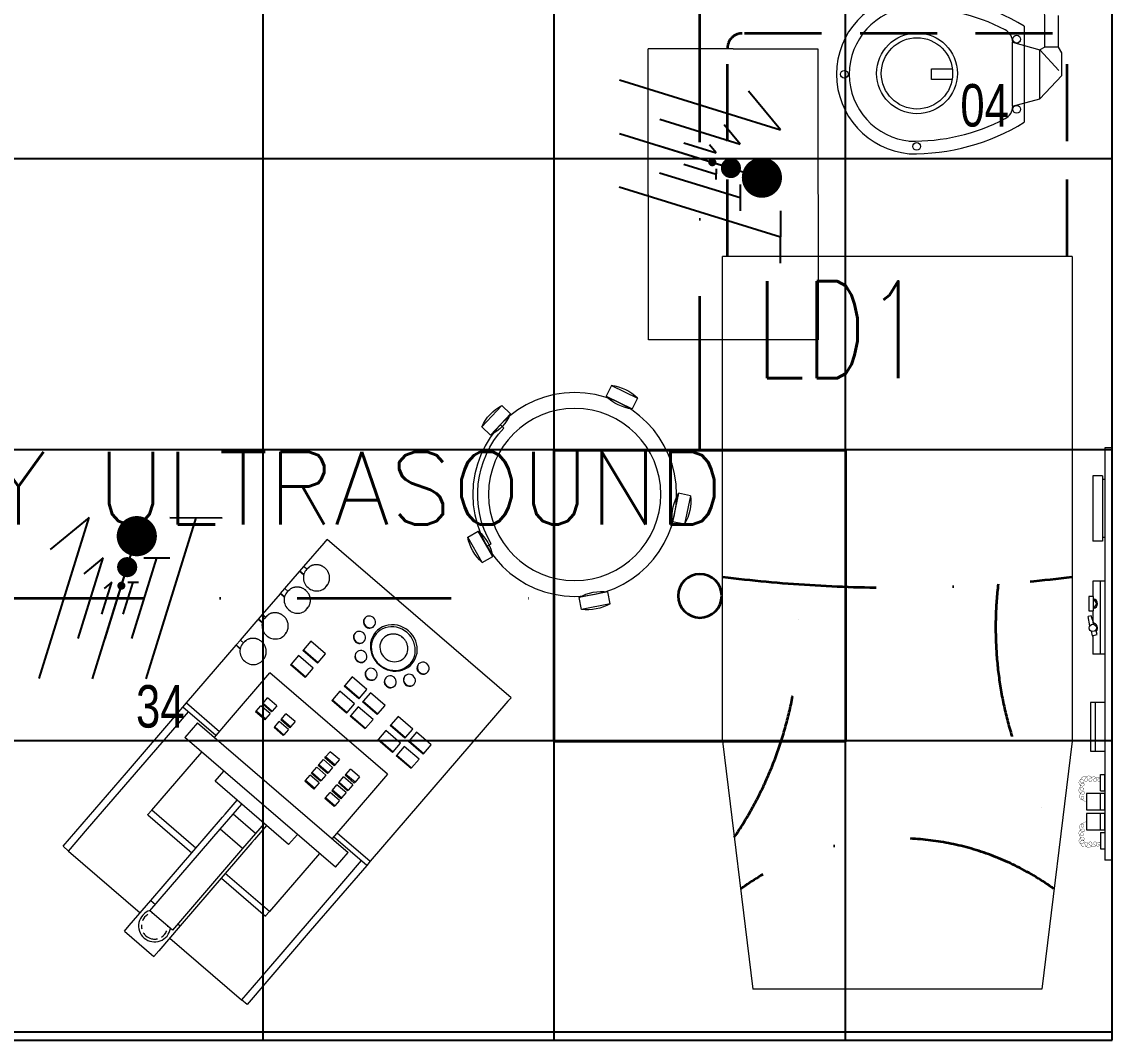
# Model space of a CAD drawing. Header units: inches. Extents: x -12418 to 183584, y -29325 to 19878.
# Drawn here: x 33703 to 35950, y -10217 to -8118 of the extents above; entities that cross this region are included whole.
import ezdxf
from ezdxf.enums import TextEntityAlignment as Align

# ---------------------------------------------------------------- set-up
doc = ezdxf.new("R2010")
doc.units = ezdxf.units.IN
doc.header["$LTSCALE"] = 25
doc.header["$MEASUREMENT"] = 0
doc.linetypes.add('00-Ground Floor$0$HIDDEN', pattern=[9.525, 6.35, -3.175])
doc.linetypes.add('DASHDOT', pattern=[25.4, 12.7, -6.35, 0, -6.35])
doc.layers.get('0').update_dxf_attribs({"color": 8})
for name, color, linetype, lineweight in [('00-Ground Floor$0$72_EGR_BASE_TEXT', 252, 'Continuous', 5), ('00-Ground Floor$0$72_EGR_EQP_TAG', 142, 'Continuous', 5), ('00-Ground Floor$0$LOADING', 253, 'Continuous', 5), ('00-Ground Floor$0$Walls', 251, 'Continuous', 5), ('E-LITE-CIRC-NUMB', 6, 'Continuous', 25), ('E-LITE-CLNG', 150, 'Continuous', 35), ('E-LITE-CLNG-CNDT', 6, 'DASHDOT', 35), ('E-LITE-CTRL', 6, 'Continuous', 25), ('E-LITE-IDEN', 6, 'Continuous', 25), ('E-POWR-WIRE', 6, 'Continuous', 25), ('E-POWR-WIRE @ 100', 6, 'Continuous', 25), ('E-POWR-WIRE @ 20', 6, 'Continuous', 25), ('E-POWR-WIRE @ 50', 6, 'Continuous', 25)]:
    doc.layers.add(name, color=color, linetype=linetype, lineweight=lineweight)
doc.layers.add('00-Ground Floor$0$False Ceiling', color=251, linetype='Continuous')
doc.styles.add('00-Ground Floor$0$SIMPLEX', font='SIMPLEX.shx', dxfattribs={"height": 150})
doc.styles.add('00-Ground Floor$0$X3G_ENTITY_257CFD', font='swisscl.ttf', dxfattribs={"height": 200})
doc.styles.add('DC_Simplex', font='SIMPLEX.shx', dxfattribs={"width": 0.7})

# ---------------------------------------------------------------- blocks, each defined once
blk = doc.blocks.new('00-Ground Floor$0$ME15657-P')
for p, q in [((0.04, 0.8841), (-0.04, 0.8841)), ((-0.04, 0.8691), (-0.04, 0.8841)), ((0.04, 0.8841), (0.04, 0.8691)), ((-0.04, 0.8009), (-0.04, 0.8691)), ((0.04, 0.8691), (0.04, 0.8009)), ((-0.25, 0.6341), (-0.25, 0.8341)), ((-0.25, 0.8341), (-0.235, 0.8341)), ((-0.04, 0.8341), (-0.235, 0.8341)), ((-0.235, 0.7741), (-0.235, 0.8341)), ((0.235, 0.8341), (0.04, 0.8341)), ((0.235, 0.8341), (0.235, 0.7741)), ((0.235, 0.8341), (0.25, 0.8341)), ((0.25, 0.8341), (0.25, 0.6341)), ((-0.0335, 0.5963), (-0.0335, 0.8182)), ((-0.0335, 0.8182), (0.0275, 0.8182)), ((0.0275, 0.8182), (0.0275, 0.5963)), ((-0.04, 0.5746), (-0.04, 0.8009)), ((-0.0335, 0.8009), (-0.04, 0.8009)), ((0.04, 0.8009), (0.0275, 0.8009)), ((0.04, 0.8009), (0.04, 0.5746)), ((-0.235, 0.5052), (-0.235, 0.7741)), ((0.235, 0.7741), (0.235, 0.5052)), ((-0.04, 0.671), (-0.16, 0.671)), ((-0.16, 0.6707), (-0.16, 0.671)), ((-0.16, 0.6587), (-0.16, 0.6707)), ((-0.16, 0.5007), (-0.16, 0.6587)), ((-0.16, 0.6587), (-0.04, 0.6587)), ((0.16, 0.671), (0.04, 0.671)), ((0.04, 0.6587), (0.16, 0.6587)), ((0.16, 0.671), (0.16, 0.6707)), ((0.16, 0.6707), (0.16, 0.6587)), ((0.16, 0.6587), (0.16, 0.5007)), ((-0.25, 0.4559), (-0.25, 0.6341)), ((0.25, 0.6341), (0.25, 0.4559)), ((-0.0335, 0.5553), (-0.0335, 0.5963)), ((-0.0335, 0.5963), (0.0275, 0.5963)), ((0.0275, 0.5963), (0.0275, 0.5553)), ((-0.04, 0.5665), (-0.04, 0.5746)), ((-0.04, 0.5283), (-0.04, 0.5665)), ((0.04, 0.5746), (0.04, 0.5665)), ((0.04, 0.5665), (0.04, 0.5283)), ((-0.0335, 0.5283), (-0.0335, 0.5553)), ((-0.0335, 0.5553), (0.0275, 0.5553)), ((0.0275, 0.5553), (0.0275, 0.5283)), ((-0.1, 0.5007), (-0.1, 0.5283)), ((-0.1, 0.5283), (0.1, 0.5283)), ((0.1, 0.5283), (0.1, 0.5007)), ((-0.235, 0.4556), (-0.235, 0.5052)), ((-0.2039, 0.5007), (0.2061, 0.5007)), ((-0.2039, 0.5007), (-0.2039, 0.4607)), ((0.2061, 0.4607), (0.2061, 0.5007)), ((0.235, 0.5052), (0.235, 0.4556)), ((-0.25, 0.4445), (-0.25, 0.4559)), ((-0.25, 0.4559), (-0.16, 0.4559)), ((0.2061, 0.4607), (-0.2039, 0.4607)), ((-0.16, 0.4191), (-0.16, 0.4606)), ((0.16, 0.4606), (0.16, 0.4191)), ((0.16, 0.4559), (0.25, 0.4559)), ((0.25, 0.4559), (0.25, 0.4445)), ((-0.25, 0.0096), (-0.25, 0.4445)), ((-0.16, 0.4445), (-0.25, 0.4445)), ((0.25, 0.4445), (0.16, 0.4445)), ((0.25, 0.4445), (0.25, 0.2877)), ((-0.16, 0.2855), (-0.16, 0.4191)), ((-0.12, 0.4055), (-0.12, 0.4076)), ((-0.12, 0.4076), (-0.095, 0.4076)), ((-0.12, 0.391), (-0.12, 0.4055)), ((-0.12, 0.4055), (-0.095, 0.4055)), ((-0.095, 0.4076), (-0.095, 0.4055)), ((-0.095, 0.4055), (-0.095, 0.391)), ((-0.065, 0.4055), (-0.065, 0.4076)), ((-0.065, 0.4076), (-0.04, 0.4076)), ((-0.065, 0.391), (-0.065, 0.4055)), ((-0.065, 0.4055), (-0.04, 0.4055)), ((-0.04, 0.4076), (-0.04, 0.4055)), ((-0.04, 0.4055), (-0.04, 0.391)), ((0.16, 0.4191), (0.16, 0.2855)), ((-0.12, 0.391), (-0.095, 0.391)), ((-0.12, 0.3843), (-0.12, 0.3864)), ((-0.12, 0.3864), (-0.095, 0.3864)), ((-0.12, 0.3698), (-0.12, 0.3843)), ((-0.12, 0.3843), (-0.095, 0.3843)), ((-0.095, 0.3864), (-0.095, 0.3843)), ((-0.095, 0.3843), (-0.095, 0.3698)), ((-0.065, 0.391), (-0.04, 0.391)), ((-0.065, 0.3843), (-0.065, 0.3864)), ((-0.065, 0.3864), (-0.04, 0.3864)), ((-0.065, 0.3698), (-0.065, 0.3843)), ((-0.065, 0.3843), (-0.04, 0.3843)), ((-0.04, 0.3864), (-0.04, 0.3843)), ((-0.04, 0.3843), (-0.04, 0.3698)), ((-0.12, 0.3698), (-0.095, 0.3698)), ((-0.12, 0.3631), (-0.12, 0.3652)), ((-0.12, 0.3652), (-0.095, 0.3652)), ((-0.12, 0.3486), (-0.12, 0.3631)), ((-0.12, 0.3631), (-0.095, 0.3631)), ((-0.095, 0.3652), (-0.095, 0.3631)), ((-0.095, 0.3631), (-0.095, 0.3486)), ((-0.065, 0.3698), (-0.04, 0.3698)), ((-0.065, 0.3631), (-0.065, 0.3652)), ((-0.065, 0.3652), (-0.04, 0.3652)), ((-0.065, 0.3486), (-0.065, 0.3631)), ((-0.065, 0.3631), (-0.04, 0.3631)), ((-0.04, 0.3652), (-0.04, 0.3631)), ((-0.04, 0.3631), (-0.04, 0.3486)), ((0.055, 0.3631), (0.055, 0.3652)), ((0.055, 0.3652), (0.08, 0.3652)), ((0.055, 0.3486), (0.055, 0.3631)), ((0.055, 0.3631), (0.08, 0.3631)), ((0.08, 0.3652), (0.08, 0.3631)), ((0.08, 0.3631), (0.08, 0.3486)), ((0.105, 0.3631), (0.105, 0.3652)), ((0.105, 0.3652), (0.13, 0.3652)), ((0.105, 0.3486), (0.105, 0.3631)), ((0.105, 0.3631), (0.13, 0.3631)), ((0.13, 0.3652), (0.13, 0.3631)), ((0.13, 0.3631), (0.13, 0.3486)), ((-0.12, 0.3486), (-0.095, 0.3486)), ((-0.12, 0.3418), (-0.12, 0.344)), ((-0.12, 0.344), (-0.095, 0.344)), ((-0.12, 0.3274), (-0.12, 0.3418)), ((-0.12, 0.3418), (-0.095, 0.3418)), ((-0.095, 0.344), (-0.095, 0.3418)), ((-0.095, 0.3418), (-0.095, 0.3274)), ((-0.065, 0.3486), (-0.04, 0.3486)), ((-0.065, 0.3418), (-0.065, 0.344)), ((-0.065, 0.344), (-0.04, 0.344)), ((-0.065, 0.3274), (-0.065, 0.3418)), ((-0.065, 0.3418), (-0.04, 0.3418)), ((-0.04, 0.344), (-0.04, 0.3418)), ((-0.04, 0.3418), (-0.04, 0.3274)), ((0.055, 0.3486), (0.08, 0.3486)), ((0.055, 0.3418), (0.055, 0.344)), ((0.055, 0.344), (0.08, 0.344)), ((0.055, 0.3274), (0.055, 0.3418)), ((0.055, 0.3418), (0.08, 0.3418)), ((0.08, 0.344), (0.08, 0.3418)), ((0.08, 0.3418), (0.08, 0.3274)), ((0.105, 0.3486), (0.13, 0.3486)), ((0.105, 0.3418), (0.105, 0.344)), ((0.105, 0.344), (0.13, 0.344)), ((0.105, 0.3274), (0.105, 0.3418)), ((0.105, 0.3418), (0.13, 0.3418)), ((0.13, 0.344), (0.13, 0.3418)), ((0.13, 0.3418), (0.13, 0.3274)), ((-0.12, 0.3274), (-0.095, 0.3274)), ((-0.065, 0.3274), (-0.04, 0.3274)), ((0.055, 0.3274), (0.08, 0.3274)), ((0.105, 0.3274), (0.13, 0.3274)), ((-0.16, 0.2855), (0.16, 0.2855)), ((0.1882, 0.276), (0.1882, 0.2729)), ((0.2372, 0.2879), (0.2394, 0.2877)), ((0.2381, 0.2867), (0.2394, 0.2868)), ((0.2394, 0.2877), (0.25, 0.2877)), ((0.2394, 0.2868), (0.25, 0.2868)), ((0.25, 0.2737), (0.2406, 0.2737)), ((0.2418, 0.2729), (0.2418, 0.276)), ((0.25, 0.2876), (0.25, 0.2867)), ((0.25, 0.2868), (0.25, 0.2737)), ((0.25, 0.2737), (0.25, 0.2177)), ((-0.1888, 0.2448), (-0.1488, 0.2448)), ((-0.1888, 0.243), (-0.1888, 0.2448)), ((-0.1488, 0.243), (-0.1888, 0.243)), ((-0.1888, 0.243), (-0.1888, 0.2196)), ((-0.1488, 0.243), (-0.1488, 0.2448)), ((-0.1488, 0.2196), (-0.1488, 0.243)), ((-0.1388, 0.2448), (-0.0988, 0.2448)), ((-0.1388, 0.243), (-0.1388, 0.2448)), ((-0.0988, 0.243), (-0.1388, 0.243)), ((-0.1388, 0.243), (-0.1388, 0.2196)), ((-0.0988, 0.243), (-0.0988, 0.2448)), ((-0.0988, 0.2196), (-0.0988, 0.243)), ((-0.0638, 0.2448), (-0.0238, 0.2448)), ((-0.0638, 0.243), (-0.0638, 0.2448)), ((-0.0238, 0.243), (-0.0638, 0.243)), ((-0.0638, 0.243), (-0.0638, 0.2196)), ((-0.0238, 0.243), (-0.0238, 0.2448)), ((-0.0238, 0.2196), (-0.0238, 0.243)), ((-0.0138, 0.2448), (0.0262, 0.2448)), ((-0.0138, 0.243), (-0.0138, 0.2448)), ((0.0262, 0.243), (-0.0138, 0.243)), ((-0.0138, 0.243), (-0.0138, 0.2196)), ((0.0262, 0.243), (0.0262, 0.2448)), ((0.0262, 0.2196), (0.0262, 0.243)), ((0.0988, 0.2448), (0.1388, 0.2448)), ((0.0988, 0.243), (0.0988, 0.2448)), ((0.1388, 0.243), (0.0988, 0.243)), ((0.0988, 0.243), (0.0988, 0.2196)), ((0.1388, 0.243), (0.1388, 0.2448)), ((0.1388, 0.2196), (0.1388, 0.243)), ((-0.1888, 0.2196), (-0.1488, 0.2196)), ((-0.1888, 0.206), (-0.1488, 0.206)), ((-0.1888, 0.2042), (-0.1888, 0.206)), ((-0.1488, 0.2042), (-0.1888, 0.2042)), ((-0.1888, 0.2042), (-0.1888, 0.1809)), ((-0.1488, 0.2042), (-0.1488, 0.206)), ((-0.1488, 0.1809), (-0.1488, 0.2042)), ((-0.1388, 0.2196), (-0.0988, 0.2196)), ((-0.1388, 0.206), (-0.0988, 0.206)), ((-0.1388, 0.2042), (-0.1388, 0.206)), ((-0.0988, 0.2042), (-0.1388, 0.2042)), ((-0.1388, 0.2042), (-0.1388, 0.1809)), ((-0.0988, 0.2042), (-0.0988, 0.206)), ((-0.0988, 0.1809), (-0.0988, 0.2042)), ((-0.0638, 0.2196), (-0.0238, 0.2196)), ((-0.0638, 0.206), (-0.0238, 0.206)), ((-0.0638, 0.2042), (-0.0638, 0.206)), ((-0.0238, 0.2042), (-0.0638, 0.2042)), ((-0.0638, 0.2042), (-0.0638, 0.1809)), ((-0.0238, 0.2042), (-0.0238, 0.206)), ((-0.0238, 0.1809), (-0.0238, 0.2042)), ((-0.0138, 0.2196), (0.0262, 0.2196)), ((-0.0138, 0.206), (0.0262, 0.206)), ((-0.0138, 0.2042), (-0.0138, 0.206)), ((0.0262, 0.2042), (-0.0138, 0.2042)), ((-0.0138, 0.2042), (-0.0138, 0.1809)), ((0.0262, 0.2042), (0.0262, 0.206)), ((0.0262, 0.1809), (0.0262, 0.2042)), ((0.0988, 0.2196), (0.1388, 0.2196)), ((0.0988, 0.206), (0.1388, 0.206)), ((0.0988, 0.2042), (0.0988, 0.206)), ((0.1388, 0.2042), (0.0988, 0.2042)), ((0.0988, 0.2042), (0.0988, 0.1809)), ((0.1388, 0.2042), (0.1388, 0.206)), ((0.1388, 0.1809), (0.1388, 0.2042)), ((0.1882, 0.2064), (0.1882, 0.2033)), ((0.2375, 0.2178), (0.2394, 0.2177)), ((0.2385, 0.2167), (0.2394, 0.2168)), ((0.2394, 0.2177), (0.25, 0.2177)), ((0.2394, 0.2168), (0.25, 0.2168)), ((0.25, 0.2037), (0.2406, 0.2037)), ((0.2418, 0.2033), (0.2418, 0.2064)), ((0.25, 0.2168), (0.25, 0.2037)), ((0.25, 0.2037), (0.25, 0.1476)), ((-0.1888, 0.1809), (-0.1488, 0.1809)), ((-0.1388, 0.1809), (-0.0988, 0.1809)), ((-0.0638, 0.1809), (-0.0238, 0.1809)), ((-0.0138, 0.1809), (0.0262, 0.1809)), ((0.0988, 0.1809), (0.1388, 0.1809)), ((-0.0525, 0.1379), (-0.0525, 0.1369)), ((-0.0275, 0.1369), (-0.0275, 0.1379)), ((-0.0125, 0.1519), (-0.0125, 0.1509)), ((0.0125, 0.1509), (0.0125, 0.1519)), ((0.0275, 0.1379), (0.0275, 0.1369)), ((0.0525, 0.1369), (0.0525, 0.1379)), ((0.1882, 0.1365), (0.1882, 0.1333)), ((0.2376, 0.1478), (0.2394, 0.1476)), ((0.2385, 0.1467), (0.2394, 0.1467)), ((0.2394, 0.1476), (0.25, 0.1476)), ((0.2394, 0.1467), (0.25, 0.1467)), ((0.2418, 0.1333), (0.2418, 0.1365)), ((0.25, 0.1475), (0.25, 0.1466)), ((0.25, 0.1467), (0.25, 0.1336)), ((0.25, 0.1336), (0.2406, 0.1336)), ((0.25, 0.1336), (0.25, 0.087)), ((-0.0803, 0.1099), (-0.0803, 0.1089)), ((-0.0553, 0.1089), (-0.0553, 0.1099)), ((0.0553, 0.1099), (0.0553, 0.1089)), ((0.0803, 0.1089), (0.0803, 0.1099)), ((-0.0853, 0.0726), (-0.0853, 0.0715)), ((-0.0603, 0.0715), (-0.0603, 0.0726)), ((0.0603, 0.0726), (0.0603, 0.0715)), ((0.0853, 0.0715), (0.0853, 0.0726)), ((0.1882, 0.0758), (0.1882, 0.0727)), ((0.2376, 0.0872), (0.2394, 0.087)), ((0.2385, 0.0861), (0.2394, 0.0861)), ((0.2394, 0.087), (0.25, 0.087)), ((0.2394, 0.0861), (0.25, 0.0861)), ((0.25, 0.073), (0.2406, 0.073)), ((0.2418, 0.0727), (0.2418, 0.0758)), ((0.25, 0.0869), (0.25, 0.086)), ((0.25, 0.0861), (0.25, 0.073)), ((0.25, 0.073), (0.25, 0.0096)), ((-0.25, 0), (-0.25, 0.0096)), ((-0.25, 0), (0.25, 0)), ((0.25, 0.0096), (0.25, 0))]:
    blk.add_line(p, q)
at = {"flags": 128}
for points in [[(0.1882, 0.2729), (0.1883, 0.2718), (0.1883, 0.2708), (0.1884, 0.2698), (0.1886, 0.2688), (0.1888, 0.2678), (0.189, 0.2668), (0.1893, 0.2658), (0.1896, 0.2648), (0.19, 0.2638), (0.1904, 0.2629), (0.1909, 0.262), (0.1913, 0.261), (0.1919, 0.2602), (0.1924, 0.2593), (0.193, 0.2584), (0.1936, 0.2576), (0.1943, 0.2568), (0.195, 0.256), (0.1957, 0.2553), (0.1965, 0.2546), (0.1973, 0.2539), (0.1981, 0.2532), (0.1989, 0.2526), (0.1998, 0.252), (0.2007, 0.2515), (0.2016, 0.251), (0.2025, 0.2505), (0.2035, 0.25), (0.2044, 0.2496), (0.2054, 0.2492), (0.2064, 0.2489), (0.2074, 0.2486), (0.2084, 0.2483), (0.2095, 0.2481), (0.2105, 0.2479), (0.2116, 0.2478), (0.2126, 0.2477), (0.2137, 0.2476), (0.2147, 0.2476), (0.215, 0.2476)], [(0.215, 0.2476), (0.2161, 0.2476), (0.2171, 0.2476), (0.2182, 0.2477), (0.2192, 0.2479), (0.2203, 0.248), (0.2213, 0.2483), (0.2223, 0.2485), (0.2233, 0.2488), (0.2243, 0.2491), (0.2253, 0.2495), (0.2263, 0.2499), (0.2272, 0.2503), (0.2282, 0.2508), (0.2291, 0.2513), (0.23, 0.2519), (0.2308, 0.2525), (0.2317, 0.2531), (0.2325, 0.2537), (0.2333, 0.2544), (0.2341, 0.2551), (0.2348, 0.2558), (0.2355, 0.2566), (0.2362, 0.2574), (0.2368, 0.2582), (0.2374, 0.2591), (0.238, 0.2599), (0.2385, 0.2608), (0.239, 0.2617), (0.2395, 0.2626), (0.2399, 0.2636), (0.2403, 0.2645), (0.2406, 0.2655), (0.2409, 0.2665), (0.2411, 0.2675), (0.2414, 0.2685), (0.2415, 0.2695), (0.2416, 0.2705), (0.2417, 0.2716), (0.2418, 0.2726), (0.2418, 0.2729)], [(0.1882, 0.2033), (0.1883, 0.2023), (0.1883, 0.2012), (0.1884, 0.2002), (0.1886, 0.1992), (0.1888, 0.1982), (0.189, 0.1972), (0.1893, 0.1962), (0.1896, 0.1952), (0.19, 0.1943), (0.1904, 0.1933), (0.1909, 0.1924), (0.1913, 0.1915), (0.1919, 0.1906), (0.1924, 0.1897), (0.193, 0.1889), (0.1936, 0.188), (0.1943, 0.1872), (0.195, 0.1865), (0.1957, 0.1857), (0.1965, 0.185), (0.1973, 0.1843), (0.1981, 0.1837), (0.1989, 0.183), (0.1998, 0.1825), (0.2007, 0.1819), (0.2016, 0.1814), (0.2025, 0.1809), (0.2035, 0.1804), (0.2044, 0.18), (0.2054, 0.1797), (0.2064, 0.1793), (0.2074, 0.179), (0.2084, 0.1787), (0.2095, 0.1785), (0.2105, 0.1783), (0.2116, 0.1782), (0.2126, 0.1781), (0.2137, 0.178), (0.2147, 0.178), (0.215, 0.178)], [(0.215, 0.178), (0.2161, 0.178), (0.2171, 0.178), (0.2182, 0.1781), (0.2192, 0.1783), (0.2203, 0.1785), (0.2213, 0.1787), (0.2223, 0.1789), (0.2233, 0.1792), (0.2243, 0.1796), (0.2253, 0.1799), (0.2263, 0.1803), (0.2272, 0.1808), (0.2282, 0.1812), (0.2291, 0.1818), (0.23, 0.1823), (0.2308, 0.1829), (0.2317, 0.1835), (0.2325, 0.1841), (0.2333, 0.1848), (0.2341, 0.1855), (0.2348, 0.1863), (0.2355, 0.187), (0.2362, 0.1878), (0.2368, 0.1886), (0.2374, 0.1895), (0.238, 0.1903), (0.2385, 0.1912), (0.239, 0.1921), (0.2395, 0.1931), (0.2399, 0.194), (0.2403, 0.195), (0.2406, 0.1959), (0.2409, 0.1969), (0.2411, 0.1979), (0.2414, 0.1989), (0.2415, 0.1999), (0.2416, 0.201), (0.2417, 0.202), (0.2418, 0.203), (0.2418, 0.2033)], [(0.1882, 0.1333), (0.1883, 0.1323), (0.1883, 0.1313), (0.1884, 0.1303), (0.1886, 0.1292), (0.1888, 0.1282), (0.189, 0.1272), (0.1893, 0.1262), (0.1896, 0.1253), (0.19, 0.1243), (0.1904, 0.1234), (0.1909, 0.1224), (0.1913, 0.1215), (0.1919, 0.1206), (0.1924, 0.1198), (0.193, 0.1189), (0.1936, 0.1181), (0.1943, 0.1173), (0.195, 0.1165), (0.1957, 0.1158), (0.1965, 0.1151), (0.1973, 0.1144), (0.1981, 0.1137), (0.1989, 0.1131), (0.1998, 0.1125), (0.2007, 0.112), (0.2016, 0.1114), (0.2025, 0.1109), (0.2035, 0.1105), (0.2044, 0.1101), (0.2054, 0.1097), (0.2064, 0.1094), (0.2074, 0.1091), (0.2084, 0.1088), (0.2095, 0.1086), (0.2105, 0.1084), (0.2116, 0.1082), (0.2126, 0.1081), (0.2137, 0.1081), (0.2147, 0.108), (0.215, 0.108)], [(0.215, 0.108), (0.2161, 0.108), (0.2171, 0.1081), (0.2182, 0.1082), (0.2192, 0.1083), (0.2203, 0.1085), (0.2213, 0.1087), (0.2223, 0.109), (0.2233, 0.1093), (0.2243, 0.1096), (0.2253, 0.11), (0.2263, 0.1104), (0.2272, 0.1108), (0.2282, 0.1113), (0.2291, 0.1118), (0.23, 0.1124), (0.2308, 0.1129), (0.2317, 0.1135), (0.2325, 0.1142), (0.2333, 0.1149), (0.2341, 0.1156), (0.2348, 0.1163), (0.2355, 0.1171), (0.2362, 0.1179), (0.2368, 0.1187), (0.2374, 0.1195), (0.238, 0.1204), (0.2385, 0.1213), (0.239, 0.1222), (0.2395, 0.1231), (0.2399, 0.1241), (0.2403, 0.125), (0.2406, 0.126), (0.2409, 0.127), (0.2411, 0.128), (0.2414, 0.129), (0.2415, 0.13), (0.2416, 0.131), (0.2417, 0.132), (0.2418, 0.1331), (0.2418, 0.1333)], [(-0.0266, 0.0675), (-0.026, 0.0664), (-0.0253, 0.0654), (-0.0246, 0.0644), (-0.0239, 0.0634), (-0.0231, 0.0624), (-0.0224, 0.0615), (-0.0215, 0.0606), (-0.0207, 0.0598), (-0.0198, 0.0589), (-0.0189, 0.0582), (-0.018, 0.0575), (-0.017, 0.0568), (-0.016, 0.0561), (-0.015, 0.0555), (-0.014, 0.055), (-0.013, 0.0544), (-0.0119, 0.054), (-0.0109, 0.0535), (-0.0098, 0.0531), (-0.0087, 0.0528), (-0.0076, 0.0525), (-0.0065, 0.0522), (-0.0054, 0.052), (-0.0043, 0.0518), (-0.0032, 0.0517), (-0.0021, 0.0516), (-0.001, 0.0515), (0, 0.0515)], [(0, 0.0515), (0.0011, 0.0515), (0.0022, 0.0516), (0.0034, 0.0517), (0.0045, 0.0518), (0.0056, 0.052), (0.0067, 0.0522), (0.0078, 0.0525), (0.0089, 0.0528), (0.0099, 0.0532), (0.011, 0.0536), (0.0121, 0.054), (0.0131, 0.0545), (0.0141, 0.055), (0.0152, 0.0556), (0.0161, 0.0562), (0.0171, 0.0569), (0.0181, 0.0575), (0.019, 0.0583), (0.0199, 0.059), (0.0208, 0.0599), (0.0216, 0.0607), (0.0225, 0.0616), (0.0232, 0.0625), (0.024, 0.0635), (0.0247, 0.0645), (0.0254, 0.0655), (0.026, 0.0666), (0.0266, 0.0675)], [(0.1882, 0.0727), (0.1883, 0.0717), (0.1883, 0.0706), (0.1884, 0.0696), (0.1886, 0.0686), (0.1888, 0.0676), (0.189, 0.0666), (0.1893, 0.0656), (0.1896, 0.0646), (0.19, 0.0637), (0.1904, 0.0627), (0.1909, 0.0618), (0.1913, 0.0609), (0.1919, 0.06), (0.1924, 0.0591), (0.193, 0.0583), (0.1936, 0.0574), (0.1943, 0.0566), (0.195, 0.0559), (0.1957, 0.0551), (0.1965, 0.0544), (0.1973, 0.0537), (0.1981, 0.0531), (0.1989, 0.0525), (0.1998, 0.0519), (0.2007, 0.0513), (0.2016, 0.0508), (0.2025, 0.0503), (0.2035, 0.0499), (0.2044, 0.0494), (0.2054, 0.0491), (0.2064, 0.0487), (0.2074, 0.0484), (0.2084, 0.0482), (0.2095, 0.0479), (0.2105, 0.0477), (0.2116, 0.0476), (0.2126, 0.0475), (0.2137, 0.0474), (0.2147, 0.0474), (0.215, 0.0474)], [(0.215, 0.0474), (0.2161, 0.0474), (0.2171, 0.0475), (0.2182, 0.0476), (0.2192, 0.0477), (0.2203, 0.0479), (0.2213, 0.0481), (0.2223, 0.0483), (0.2233, 0.0486), (0.2243, 0.049), (0.2253, 0.0493), (0.2263, 0.0497), (0.2272, 0.0502), (0.2282, 0.0507), (0.2291, 0.0512), (0.23, 0.0517), (0.2308, 0.0523), (0.2317, 0.0529), (0.2325, 0.0536), (0.2333, 0.0542), (0.2341, 0.0549), (0.2348, 0.0557), (0.2355, 0.0564), (0.2362, 0.0572), (0.2368, 0.058), (0.2374, 0.0589), (0.238, 0.0597), (0.2385, 0.0606), (0.239, 0.0615), (0.2395, 0.0625), (0.2399, 0.0634), (0.2403, 0.0644), (0.2406, 0.0653), (0.2409, 0.0663), (0.2411, 0.0673), (0.2414, 0.0683), (0.2415, 0.0693), (0.2416, 0.0704), (0.2417, 0.0714), (0.2418, 0.0724), (0.2418, 0.0727)]]:
    blk.add_lwpolyline(points, dxfattribs=at)
for radius, start, end in [(0.033, 90, 212.0544), (0.0272, 90, 144), (0.0272, 126, 144), (0.033, 327.3076, 90), (0.0272, 72, 90), (0.0272, 36, 54), (0.0272, 162, 198), (0.0272, 180, 198), (0.0272, 0, 18), (0.0272, 342, 18), (0.0272, 216, 221.6097), (0.0272, 318.3903, 324), (0.0272, 318.3903, 324)]:
    blk.add_arc((0, 0.8355), radius, start, end)
for centre, major_axis, start_param, end_param in [((0.215, 0.276), (0.0268, 0), 1.570796, 3.401412), ((0.215, 0.276), (0.0268, 0), 5.969026, 7.853982), ((0.215, 0.2064), (0.0268, 0), 1.570796, 3.401412), ((0.215, 0.2064), (0.0268, 0), 5.969026, 7.853982), ((0, 0.1519), (0.0125, 0), 1.570796, 3.141593), ((0, 0.1509), (0.0125, 0), 1.570796, 4.712389), ((0, 0.1519), (0.0125, 0), 0, 1.570796), ((0, 0.1509), (0.0125, 0), 4.712389, 7.853982), ((0.215, 0.1365), (0.0268, 0), 1.570796, 3.401412), ((0.215, 0.1365), (0.0268, 0), 5.969026, 7.853982), ((-0.04, 0.1379), (0.0125, 0), 1.570796, 3.141593), ((-0.04, 0.1369), (0.0125, 0), 1.570796, 4.712389), ((-0.04, 0.1379), (0.0125, 0), 0, 1.570796), ((-0.04, 0.1369), (0.0125, 0), 4.712389, 7.853982), ((0.04, 0.1379), (0.0125, 0), 1.570796, 3.141593), ((0.04, 0.1369), (0.0125, 0), 1.570796, 4.712389), ((0.04, 0.1379), (0.0125, 0), 0, 1.570796), ((0.04, 0.1369), (0.0125, 0), 4.712389, 7.853982), ((-0.0678, 0.1099), (0.0125, 0), 1.570796, 3.141593), ((-0.0678, 0.1089), (0.0125, 0), 1.570796, 4.712389), ((-0.0678, 0.1099), (0.0125, 0), 0, 1.570796), ((-0.0678, 0.1089), (0.0125, 0), 4.712389, 7.853982), ((0, 0.0797), (-0.0497, 0), 4.712389, 7.853982), ((0, 0.0815), (-0.0467, 0), 4.712389, 7.853982), ((0, 0.0797), (0.0497, 0), 4.712389, 7.853982), ((0, 0.0815), (0.0467, 0), 4.712389, 7.853982), ((0.0678, 0.1099), (0.0125, 0), 1.570796, 3.141593), ((0.0678, 0.1089), (0.0125, 0), 1.570796, 4.712389), ((0.0678, 0.1099), (0.0125, 0), 0, 1.570796), ((0.0678, 0.1089), (-0.0125, 0), 1.570796, 4.712389), ((0, 0.0797), (0.0296, 0), 1.570796, 3.926991), ((0, 0.0797), (0.0296, 0), 5.497787, 7.853982), ((0.215, 0.0758), (0.0268, 0), 1.570796, 3.401412), ((0.215, 0.0758), (0.0268, 0), 5.969026, 7.853982), ((-0.0728, 0.0726), (0.0125, 0), 1.570796, 3.141593), ((-0.0728, 0.0715), (0.0125, 0), 1.570796, 4.712389), ((-0.0728, 0.0726), (0.0125, 0), 0, 1.570796), ((-0.0728, 0.0715), (0.0125, 0), 4.712389, 7.853982), ((0.0728, 0.0726), (0.0125, 0), 1.570796, 3.141593), ((0.0728, 0.0715), (0.0125, 0), 1.570796, 4.712389), ((0.0728, 0.0726), (0.0125, 0), 0, 1.570796), ((0.0728, 0.0715), (0.0125, 0), 4.712389, 7.853982), ((0, 0.0797), (0.0296, 0), 4.624442, 4.652361), ((0, 0.0797), (0.0296, 0), 4.672724, 4.712389), ((0, 0.0797), (0.0296, 0), 4.712389, 4.752054), ((0, 0.0797), (0.0296, 0), 4.772417, 4.800336)]:
    blk.add_ellipse(centre, major_axis=major_axis, ratio=0.93358, start_param=start_param, end_param=end_param)
blk = doc.blocks.new('00-Ground Floor$0$stool')
at = {"layer": '00-Ground Floor$0$LOADING', "extrusion": (-2.75759e-10, 1.16581e-09, -1)}
for p, q in [((-948652.5, -390196.8, 0), (-948663.4, -390219.3, 0)), ((-948652.5, -390196.8, 0), (-948598.5, -390222.9, 0)), ((-948663.4, -390219.3, 0), (-948609.4, -390245.4, 0)), ((-948598.5, -390222.9, 0), (-948609.4, -390245.4, 0)), ((-948878.2, -390238.5, 0), (-948919.5, -390282, 0)), ((-948860.1, -390255.8, 0), (-948901.4, -390299.3, 0)), ((-948860.1, -390255.8, 0), (-948878.2, -390238.5, 0)), ((-948873.9, -390285, 0), (-948881.2, -390278.1, 0)), ((-948901.4, -390299.3, 0), (-948919.5, -390282, 0)), ((-948513.8, -390419.2, 0), (-948526.3, -390477.8, 0)), ((-948489.4, -390424.4, 0), (-948513.8, -390419.2, 0)), ((-948489.4, -390424.4, 0), (-948501.9, -390483.1, 0)), ((-948501.9, -390483.1, 0), (-948526.3, -390477.8, 0)), ((-948948.3, -390509.7, 0), (-948926.6, -390497.2, 0)), ((-948896.8, -390549.3, 0), (-948926.6, -390497.2, 0)), ((-948918.5, -390561.7, 0), (-948948.3, -390509.7, 0)), ((-948900.1, -390523.6, 0), (-948908.7, -390528.7, 0)), ((-948918.5, -390561.7, 0), (-948896.8, -390549.3, 0)), ((-948659.8, -390622.4, 0), (-948718.7, -390634, 0)), ((-948713.9, -390658.5, 0), (-948718.7, -390634, 0)), ((-948655, -390646.9, 0), (-948659.8, -390622.4, 0)), ((-948655, -390646.9, 0), (-948713.9, -390658.5, 0))]:
    blk.add_line(p, q, dxfattribs=at)
for radius in [210, 177.5]:
    blk.add_circle((948728, -390421.7, 0), radius, dxfattribs=at)
for centre, radius, start, end in [((948663.6, -390288.6, 0), 92.5, 96.8567, 134.706), ((948598.3, -390153.6, 0), 92.5, 276.8567, 314.706), ((948835.4, -390320.6, 0), 92.5, 24.6225, 62.4718), ((948944.1, -390217.2, 0), 92.5, 204.6225, 242.4718), ((948728, -390421.7, 0), 200, 329.385, 43.147), ((948434.5, -390466.8, 0), 92.5, 353.1232, 30.9725), ((948581.2, -390435.5, 0), 92.5, 173.1232, 210.9725), ((948987.6, -390566.7, 0), 92.5, 131.2934, 169.1427), ((948857.4, -390492.2, 0), 92.5, 311.2934, 349.1427), ((948672.4, -390714, 0), 92.5, 59.9688, 97.8181), ((948701.3, -390566.9, 0), 92.5, 239.9688, 277.8181)]:
    blk.add_arc(centre, radius, start, end, dxfattribs=at)
blk = doc.blocks.new('00-Ground Floor$0$mobile light')
at = {"layer": '00-Ground Floor$0$LOADING'}
for p, q in [((1882.58, -498.29), (1882.35, -499.8)), ((1882.58, -498.29), (1885.78, -498.78)), ((1883.78, -497.56), (1883.65, -498.45)), ((1885.1, -497.29), (1883.78, -497.56)), ((1887.04, -497.59), (1885.1, -497.29)), ((1923.94, -497.59), (1925.88, -497.29)), ((1928.41, -498.29), (1925.2, -498.78)), ((1925.88, -497.29), (1927.2, -497.56)), ((1927.2, -497.56), (1927.33, -498.45)), ((1928.41, -498.29), (1928.63, -499.8)), ((1882.35, -499.8), (1885.55, -500.28)), ((1883.28, -500.85), (1883.42, -499.96)), ((1884.47, -501.5), (1883.28, -500.85)), ((1928.63, -499.8), (1925.43, -500.28)), ((1926.52, -501.5), (1927.7, -500.85)), ((1927.7, -500.85), (1927.56, -499.96)), ((1886.4, -501.79), (1884.47, -501.5)), ((1924.58, -501.79), (1926.52, -501.5)), ((1947.59, -502.62), (1941.09, -502.62)), ((1948.76, -501.94), (1947.59, -502.62)), ((1947.59, -502.62), (1947.59, -505.45)), ((1948.15, -506.5), (1952.41, -502.55)), ((1953.47, -501.94), (1948.76, -501.94)), ((1958.23, -506.5), (1953.47, -501.94)), ((1947.59, -505.45), (1941.09, -505.45)), ((1947.59, -505.45), (1948.15, -506.5)), ((1946.6, -512.08), (1948.15, -506.5)), ((1958.23, -506.5), (1948.15, -506.5)), ((1959.78, -512.08), (1958.23, -506.5)), ((1963.08, -509.67), (1943.3, -509.67)), ((1959.78, -512.08), (1946.6, -512.08)), ((1908.01, -522.53), (1909, -517.55)), ((1911.69, -517.55), (1909, -517.55)), ((1912.69, -522.53), (1911.69, -517.55)), ((1911.69, -517.55), (1914.17, -518.99)), ((1914.17, -518.99), (1914.17, -523.77)), ((1922.73, -518.8), (1921.08, -519.69)), ((1925.38, -518.8), (1922.73, -518.8)), ((1921.08, -519.69), (1914.74, -519.69)), ((1921.08, -519.69), (1921.08, -523.01)), ((1921.08, -519.69), (1921.08, -523.01)), ((1892.68, -528.06), (1892.68, -523.24)), ((1892.68, -523.24), (1906.16, -523.24)), ((1897.5, -528.06), (1897.5, -523.24)), ((1906.16, -523.24), (1906.16, -528.06)), ((1908.01, -522.53), (1908.62, -524.28)), ((1912.69, -522.53), (1911.9, -524.78)), ((1921.08, -523.01), (1914.77, -523.01)), ((1922.73, -523.93), (1921.08, -523.04)), ((1892.68, -523.97), (1883.05, -523.97)), ((1909.15, -524.25), (1906.16, -524.32)), ((1909.15, -524.25), (1909.15, -526.94)), ((1911.9, -524.78), (1914.17, -523.77)), ((1925.38, -523.93), (1922.73, -523.93)), ((1892.68, -527.34), (1883.05, -527.34)), ((1909.15, -526.94), (1906.16, -526.87)), ((1906.16, -528.06), (1892.68, -528.06)), ((1884.47, -549.77), (1883.28, -550.42)), ((1883.28, -550.42), (1883.42, -551.31)), ((1886.4, -549.48), (1884.47, -549.77)), ((1924.58, -549.48), (1926.52, -549.77)), ((1926.52, -549.77), (1927.7, -550.42)), ((1927.7, -550.42), (1927.56, -551.31)), ((1882.35, -551.47), (1885.55, -550.99)), ((1882.58, -552.98), (1882.35, -551.47)), ((1882.58, -552.98), (1885.78, -552.5)), ((1928.41, -552.98), (1925.2, -552.5)), ((1928.63, -551.47), (1925.43, -550.99)), ((1928.41, -552.98), (1928.63, -551.47)), ((1883.78, -553.71), (1883.65, -552.82)), ((1885.1, -553.98), (1883.78, -553.71)), ((1887.04, -553.69), (1885.1, -553.98)), ((1923.94, -553.69), (1925.88, -553.98)), ((1925.88, -553.98), (1927.2, -553.71)), ((1927.2, -553.71), (1927.33, -552.82))]:
    blk.add_line(p, q, dxfattribs=at)
for points in [[(1903.33, -523.24), (1903.33, -514.02), (1891.61, -514.02), (1891.61, -523.97)], [(1954.27, -524.55), (1954.27, -528.82), (1952.05, -528.82), (1952.05, -524.5)], [(1891.61, -527.34), (1891.61, -537.34), (1903.33, -537.34), (1903.33, -528.06)], [(1892.74, -537.34), (1892.74, -539.04), (1895.76, -539.04), (1895.76, -537.34)], [(1898.05, -537.34), (1898.05, -539.5)], [(1898.05, -540.63), (1898.05, -540.87), (1898.53, -541.35), (1900.02, -541.35), (1900.5, -540.87), (1900.5, -537.34)]]:
    blk.add_lwpolyline(points, dxfattribs=at)
for points in [[(1929.78, -518.8), (1925.38, -518.8), (1925.38, -523.93), (1929.78, -523.93)], [(1899.3, -539.5), (1888.5, -539.5), (1888.5, -540.63), (1899.3, -540.63)]]:
    blk.add_lwpolyline(points, close=True, dxfattribs=at)
for centre, radius in [((1945.96, -511.25), 0.793), ((1960.42, -511.25), 0.793), ((1953.01, -531.79), 8.32), ((1953.01, -531.79), 7.35), ((1938.31, -531.85), 0.793), ((1968.07, -531.85), 0.793), ((1953.19, -546.77), 0.793)]:
    blk.add_circle(centre, radius, dxfattribs=at)
for centre, radius, start, end in [((1888.02, -499.89), 2.5, 90, 270), ((1888.02, -525.64), 28.25, 12.1463, 90), ((1922.96, -525.64), 28.25, 90, 128.2073), ((1922.96, -499.89), 2.5, 270, 90), ((1888.02, -525.64), 23.25, 20.3387, 90), ((1922.96, -525.64), 23.25, 90, 126.3743), ((1942.82, -519.31), 16.86, 97.1293, 177.6115), ((1942.82, -519.31), 13.97, 97.1293, 177.6115), ((1922.96, -525.64), 28.25, 138.4974, 155.7305), ((1980.13, -532.49), 43.32, 148.2167, 181.2501), ((1926.25, -532.49), 43.32, 358.7499, 31.7833), ((1922.96, -525.64), 23.25, 138.7224, 150.0382), ((1946.6, -514.96), 2.89, 90, 152.4092), ((1959.78, -514.96), 2.89, 27.5908, 90), ((1980.13, -532.49), 40.72, 152.4092, 181.2501), ((1926.25, -532.49), 40.72, 358.7499, 27.5908), ((1911.94, -521.38), 3.27, 313.0112, 46.9888), ((1888.02, -525.64), 28.25, 270, 5.3386), ((1883.05, -525.65), 1.68, 90, 270), ((1910.32, -525.6), 1.78, 229.0673, 130.9327), ((1888.02, -525.64), 23.25, 270, 356.3184), ((1953.19, -531.93), 16.44, 185.2361, 354.7639), ((1953.19, -531.93), 13.84, 185.2361, 354.7639), ((1922.96, -525.64), 28.25, 204.483, 208.105), ((1922.96, -525.64), 23.25, 210.2349, 221.2776), ((1922.96, -525.64), 28.25, 213.7985, 221.5026), ((1922.96, -525.64), 23.25, 233.6257, 270), ((1922.96, -525.64), 28.25, 231.7927, 270), ((1888.02, -551.39), 2.5, 90, 270), ((1922.96, -551.39), 2.5, 270, 90)]:
    blk.add_arc(centre, radius, start, end, dxfattribs=at)
blk = doc.blocks.new('00-Ground Floor$0$ME19011A-P')
for p, q in [((-0.425, 0), (0.425, 0)), ((-0.425, 0), (-0.425, -0.015)), ((0.425, 0), (0.425, -0.015)), ((-0.425, -0.015), (0.425, -0.015)), ((-0.3675, -0.0198), (-0.2325, -0.0198)), ((-0.3675, -0.0198), (-0.3675, -0.0399)), ((-0.36, -0.015), (-0.36, -0.0198)), ((-0.24, -0.015), (-0.24, -0.0198)), ((-0.2325, -0.0198), (-0.2325, -0.0399)), ((-0.15, -0.015), (-0.15, -0.04)), ((0, -0.015), (0, -0.04)), ((0.1, -0.015), (0.1, -0.045)), ((0.2, -0.045), (0.2, -0.015)), ((0.2818, -0.015), (0.2484, -0.015)), ((0.2484, -0.0243), (0.2484, -0.015)), ((0.2818, -0.0243), (0.2818, -0.015)), ((0.3211, -0.015), (0.2877, -0.015)), ((0.2877, -0.015), (0.2877, -0.0531)), ((0.3211, -0.0531), (0.3211, -0.015)), ((0.3623, -0.015), (0.3289, -0.015)), ((0.3289, -0.015), (0.3289, -0.0531)), ((0.3623, -0.0531), (0.3623, -0.015)), ((0.3682, -0.0243), (0.3682, -0.015)), ((0.3682, -0.015), (0.4016, -0.015)), ((0.4016, -0.0243), (0.4016, -0.015)), ((-0.3675, -0.0399), (-0.2325, -0.0399)), ((-0.15, -0.025), (0, -0.025)), ((-0.15, -0.04), (-0.1187, -0.04)), ((-0.0887, -0.04), (-0.0637, -0.04)), ((-0.0606, -0.0371), (-0.0787, -0.0432)), ((-0.0787, -0.0432), (-0.077, -0.0497)), ((-0.0402, -0.0312), (-0.0496, -0.0337)), ((-0.047, -0.0434), (-0.0376, -0.0409)), ((-0.0376, -0.0409), (-0.0402, -0.0312)), ((-0.0379, -0.04), (0, -0.04)), ((0.1, -0.035), (0.2, -0.035)), ((0.2818, -0.0243), (0.2484, -0.0243)), ((0.3211, -0.0243), (0.2877, -0.0243)), ((0.3623, -0.0243), (0.3289, -0.0243)), ((0.3682, -0.0243), (0.4016, -0.0243)), ((-0.0582, -0.046), (-0.077, -0.0497)), ((0.1, -0.045), (0.2, -0.045)), ((0.2877, -0.0531), (0.3211, -0.0531)), ((0.3289, -0.0531), (0.3623, -0.0531))]:
    blk.add_line(p, q)
blk.add_lwpolyline([(-0.1187, -0.0482), (-0.0887, -0.0482), (-0.0887, -0.0382), (-0.1187, -0.0382)], close=True)
at = {"color": 8, "const_width": 0.000601}
for points in [[(0.3044, -0.0531, -0.184574), (0.2977, -0.0636, -1.44364), (0.2961, -0.0581, -0.837915), (0.2969, -0.0664, -0.30536), (0.2839, -0.062, -1.584726), (0.2894, -0.0609, -0.253153), (0.2827, -0.0684, -0.874198), (0.2775, -0.0585, -0.915253), (0.2791, -0.0658, -0.223821), (0.2683, -0.0644, -1.703343), (0.272, -0.0597, -0.588962), (0.2621, -0.068, -0.717795), (0.2625, -0.0581, -0.983104), (0.2645, -0.0644, -0.326362), (0.2534, -0.0609, -0.758716), (0.2609, -0.0514, -0.906186), (0.2593, -0.0565, -0.189488), (0.2526, -0.0522, -0.7948), (0.2613, -0.0423, -1.223996), (0.2574, -0.047, -0.072149), (0.2534, -0.0403, -0.645886), (0.2609, -0.0324, -1.366917), (0.2574, -0.0371, -0.078415), (0.2542, -0.0308, -0.723006), (0.2613, -0.0256, -1.105484), (0.2582, -0.0292, -0.221197), (0.2566, -0.0243, -0.221197)], [(0.3456, -0.0531, 0.184574), (0.3523, -0.0636, 1.44364), (0.3539, -0.0581, 0.837915), (0.3531, -0.0664, 0.30536), (0.3661, -0.062, 1.584726), (0.3606, -0.0609, 0.253153), (0.3673, -0.0684, 0.874198), (0.3725, -0.0585, 0.915253), (0.3709, -0.0658, 0.223821), (0.3817, -0.0644, 1.703343), (0.378, -0.0597, 0.588962), (0.3879, -0.068, 0.717795), (0.3875, -0.0581, 0.983104), (0.3855, -0.0644, 0.326362), (0.3966, -0.0609, 0.758716), (0.3891, -0.0514, 0.906186), (0.3907, -0.0565, 0.189488), (0.3974, -0.0522, 0.7948), (0.3887, -0.0423, 1.223996), (0.3926, -0.047, 0.072149), (0.3966, -0.0403, 0.645886), (0.3891, -0.0324, 1.366917), (0.3926, -0.0371, 0.078415), (0.3958, -0.0308, 0.723006), (0.3887, -0.0256, 1.105484), (0.3918, -0.0292, 0.221197), (0.3934, -0.0243, 0.221197)]]:
    blk.add_lwpolyline(points, format="xyb", dxfattribs=at)
blk.add_circle((-0.0537, -0.04), 0.0075)
for centre, radius, start, end in [((-0.1037, -0.04), 0.01, 10.4593, 169.5407), ((-0.1037, -0.04), 0.0075, 14.0075, 165.9925), ((-0.0537, -0.04), 0.01, 45, 180)]:
    blk.add_arc(centre, radius, start, end)
blk = doc.blocks.new('00-Ground Floor$0$M.44.57.64')
at = {"layer": '00-Ground Floor$0$LOADING', "xscale": 1000.000000000002, "yscale": 1000.000000000002, "zscale": 1000.000000000002, "rotation": 225.9999036123427}
blk.add_blockref('00-Ground Floor$0$ME19011A-P', (-80806.9, 16720.7), dxfattribs=at)
blk = doc.blocks.new('00-Ground Floor$0$A$Ce9e1c4c3')
at = {"layer": '00-Ground Floor$0$False Ceiling', "color": 254, "linetype": 'Continuous'}
for p, q in [((-65800, -10217.4), (-65800, -7067.4)), ((-65200, -10217.4), (-65200, -7067.4)), ((-64600, -10217.4), (-64600, -7067.4)), ((-68550.5, -8400), (-64050.5, -8400)), ((-68550.5, -9000), (-64050.5, -9000)), ((-68550.5, -9600), (-64050.5, -9600)), ((-68550.5, -10200), (-64050.5, -10200))]:
    blk.add_line(p, q, dxfattribs=at)
at = {"layer": '00-Ground Floor$0$False Ceiling', "color": 254}
for p, q in [((-64050.5, -10217.4, 0), (-64050.5, -7067.4, 0)), ((-68550.5, -10217.4, 0), (-64050.5, -10217.4, 0))]:
    blk.add_line(p, q, dxfattribs=at)
blk = doc.blocks.new('00-Ground Floor')
at = {"color": 8, "linetype": '00-Ground Floor$0$HIDDEN'}
for p, q in [((35826.8, -8142.4, 0), (35186.8, -8142.4, 0)), ((35156.8, -8602.4, 0), (35156.8, -8172.4, 0)), ((35856.8, -8602.4, 0), (35856.8, -8172.4, 0))]:
    blk.add_line(p, q, dxfattribs=at)
blk.add_circle((35866.8, -8762.4, 0), 0.000101)
blk.add_arc((35186.8, -8172.4, 0), 30, 90, 180, dxfattribs=at)
at = {"color": 8}
for centre, radius, start, end in [((35506.8, -6377.7, 0), 2907.1, 262.8865, 277.1135), ((34536.3, -9366.7, 0), 767.9, 325.7331, 6.6778), ((36477.2, -9366.7, 0), 767.9, 173.3222, 214.2669), ((35506.8, -10352.7, 0), 551.5, 54.1788, 125.8212)]:
    blk.add_arc(centre, radius, start, end, dxfattribs=at)
at = {"layer": '00-Ground Floor$0$LOADING'}
for p, q in [((35168.3, -8174.1, 0), (34993.3, -8174.2, 0)), ((34993.9, -8774.2, 0), (34993.3, -8174.2, 0)), ((35168.3, -8174.1, 0), (35343.3, -8173.9, 0)), ((35343.3, -8173.9, 0), (35343.9, -8773.9, 0)), ((35146.8, -9600.9, 0), (35146.8, -8602.4, 0)), ((35866.8, -8602.4, 0), (35146.8, -8602.4, 0)), ((35866.8, -8602.4, 0), (35866.8, -9600.9, 0)), ((35168.9, -8774.1, 0), (34993.9, -8774.2, 0)), ((35343.9, -8773.9, 0), (35168.9, -8774.1, 0)), ((35146.8, -9600.9, 0), (35209.3, -10112.4, 0)), ((35866.8, -9600.9, 0), (35804.3, -10112.4, 0)), ((35804.3, -10112.4, 0), (35209.3, -10112.4, 0))]:
    blk.add_line(p, q, dxfattribs=at)
at = {"layer": '00-Ground Floor$0$Walls'}
for q in [(35949.5, -7067.4, 0), (31449.5, -10217.4, 0)]:
    blk.add_line((35949.5, -10217.4, 0), q, dxfattribs=at)
at = {"layer": '00-Ground Floor$0$False Ceiling', "color": 254}
blk.add_blockref('00-Ground Floor$0$A$Ce9e1c4c3', (100000, 0), dxfattribs=at)
at = {"layer": '00-Ground Floor$0$LOADING'}
for name, p, xscale, yscale, zscale, rotation in [('00-Ground Floor$0$mobile light', (40865.2, 11305.4, 0), 10, 10, 10, 270), ('00-Ground Floor$0$ME15657-P', (34521.3, -9348.5, 0), 999.9999999999999, 999.9999999999999, 999.9999999999999, 139.2900766108254)]:
    blk.add_blockref(name, p, dxfattribs=dict(at, xscale=xscale, yscale=yscale, zscale=zscale, rotation=rotation))
blk.add_blockref('00-Ground Floor$0$stool', (983570, 381329.1), dxfattribs=at)
at = {"layer": '00-Ground Floor$0$LOADING', "rotation": 44.00009638765732}
blk.add_blockref('00-Ground Floor$0$M.44.57.64', (105692.2, 34684, 0), dxfattribs=at)
at = {"layer": '00-Ground Floor$0$72_EGR_BASE_TEXT', "insert": (33435.7, -9004.7), "char_height": 150, "attachment_point": 2, "style": '00-Ground Floor$0$SIMPLEX'}
blk.add_mtext('ECHOCARDIOGRAPHY ULTRASOUND ', dxfattribs=at)
at = {"layer": '00-Ground Floor$0$72_EGR_EQP_TAG', "char_height": 87.47, "attachment_point": 2, "style": '00-Ground Floor$0$X3G_ENTITY_257CFD'}
for s, insert in [('04', (35686.6, -8246.8, 0)), ('34', (33988, -9485.6, 0))]:
    blk.add_mtext(s, dxfattribs=dict(at, insert=insert))
blk = doc.blocks.new('*U14')
blk.add_lwpolyline([(-300, 300), (-300, -300), (300, -300), (300, 300)], close=True)
blk.add_circle((0, 0), 45)
at = {"layer": 'E-LITE-CIRC-NUMB', "style": 'DC_Simplex', "width": 0.7, "flags": 8}
blk.add_attdef('CIRCUIT', text='', height=200, rotation=0, dxfattribs=at).set_placement((-473.9, 300), align=Align.RIGHT)
at = {"layer": 'E-LITE-CTRL', "style": 'DC_Simplex', "width": 0.7, "flags": 8}
blk.add_attdef('CONTROL', (1118.9, -935), '', height=200, rotation=360, dxfattribs=at)
at = {"layer": 'E-LITE-IDEN', "style": 'DC_Simplex', "width": 0.7, "flags": 8}
blk.add_attdef('TYPE', (-114.6, 448.6), '', height=200, rotation=360, dxfattribs=at)
blk = doc.blocks.new('*U82')
for p, q in [((-1.658, 1.617), (1.663, 0.587)), ((1.663, 0.587), (1.004, 1.389)), ((-1.66, 0.515), (1.66, -0.515)), ((-1.663, -0.587), (1.658, -1.617)), ((1.659, -1.078), (1.657, -2.157))]:
    blk.add_line(p, q)
at = {"const_width": 0.414}
blk.add_lwpolyline([(1.278, -0.19, 1), (1.277, -0.604, 1)], format="xyb", close=True, dxfattribs=at)
blk = doc.blocks.new('*U1311')
at = {"layer": 'E-POWR-WIRE @ 100', "xscale": 100, "yscale": 100, "zscale": 100}
blk.add_blockref('*U82', (35100, -8400), dxfattribs=at)
at = {"layer": 'E-POWR-WIRE @ 20', "xscale": 20, "yscale": 20, "zscale": 20}
blk.add_blockref('*U82', (35100, -8400), dxfattribs=at)
at = {"layer": 'E-POWR-WIRE @ 50', "xscale": 50, "yscale": 50, "zscale": 50}
blk.add_blockref('*U82', (35100, -8400), dxfattribs=at)
blk = doc.blocks.new('*U74')
for p, q in [((-1.617, -1.658), (-0.587, 1.663)), ((-0.587, 1.663), (-1.389, 1.004)), ((-0.515, -1.66), (0.515, 1.66)), ((0.587, -1.663), (1.617, 1.658)), ((1.078, 1.659), (2.157, 1.657))]:
    blk.add_line(p, q)
at = {"const_width": 0.414}
blk.add_lwpolyline([(0.19, 1.278, 1), (0.604, 1.277, 1)], format="xyb", close=True, dxfattribs=at)
blk = doc.blocks.new('*U1395')
at = {"layer": 'E-POWR-WIRE @ 100', "xscale": 100, "yscale": 100, "zscale": 100}
blk.add_blockref('*U74', (33900, -9306.3), dxfattribs=at)
at = {"layer": 'E-POWR-WIRE @ 20', "xscale": 20, "yscale": 20, "zscale": 20}
blk.add_blockref('*U74', (33900, -9306.3), dxfattribs=at)
at = {"layer": 'E-POWR-WIRE @ 50', "xscale": 50, "yscale": 50, "zscale": 50}
blk.add_blockref('*U74', (33900, -9306.3), dxfattribs=at)

msp = doc.modelspace()

# ---------------------------------------------------------------- linework, layer by layer
at = {"layer": 'E-LITE-CLNG-CNDT'}
for points in [[(35100, -9001.6), (35100, -7801.6)], [(33000, -9306.3), (34800, -9306.3)]]:
    msp.add_lwpolyline(points, dxfattribs=at)

# ---------------------------------------------------------------- block references
at = {"layer": 'E-LITE-CLNG'}
ref = msp.add_blockref('*U14', (35100, -9301.6), dxfattribs=dict(at, xscale=-1))
ref.add_attrib('TYPE', 'LD1', (35214.6, -8853.1), dxfattribs={"layer": 'E-LITE-IDEN', "height": 200, "rotation": 0, "style": 'DC_Simplex', "width": 0.7, "flags": 8})
at = {"layer": 'E-LITE-CLNG-CNDT', "color": 1}
msp.add_blockref('00-Ground Floor', (0, 0), dxfattribs=at)
at = {"layer": 'E-POWR-WIRE'}
for name in ['*U1311', '*U1395']:
    msp.add_blockref(name, (0, 0), dxfattribs=at)

doc.saveas('drawing.dxf')
